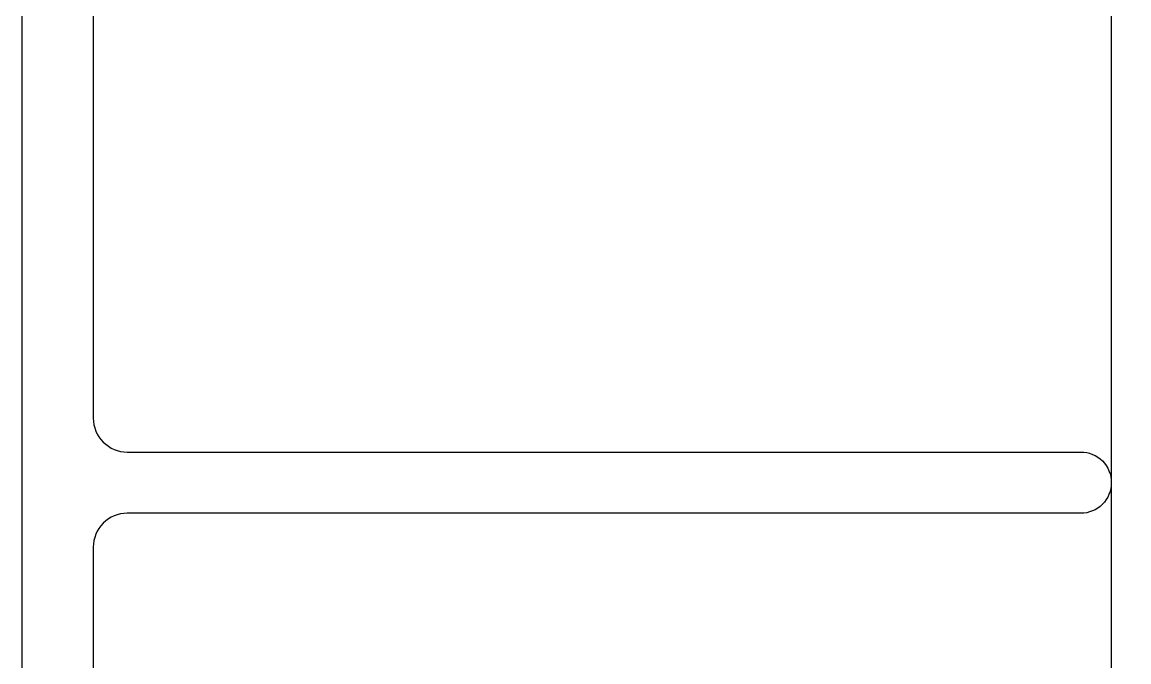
# Model space of a CAD drawing. Extents: x -26 to 91, y -47 to 75.
# Drawn here: x -0.316 to 0.695, y 54.407 to 54.991 of the extents above; entities that cross this region are included whole.
import ezdxf

# ---------------------------------------------------------------- set-up
doc = ezdxf.new("R2010")
doc.units = 0
doc.header["$MEASUREMENT"] = 0
doc.layers.get('0').update_dxf_attribs({"linetype": 'CONTINUOUS'})
doc.layers.add('FRAME', color=1, linetype='CONTINUOUS')

# ---------------------------------------------------------------- blocks, each defined once
blk = doc.blocks.new('3806 MULLION')
blk.add_lwpolyline([(-3.731, 0.1125, -0.414214), (-3.625, 0.2185), (-1.674, 0.2185), (-1.674, 0.3125), (-1.799, 0.3125, -0.414214), (-1.83, 0.3435, -0.414214), (-1.799, 0.3745), (-1.643, 0.3745, -0.414214), (-1.612, 0.3435), (-1.612, 0.2285, 0.414214), (-1.602, 0.2185), (-1.375, 0.2185, -0.414214), (-1.344, 0.1875)], format="xyb")
blk = doc.blocks.new('3801 1 INCH GLASS STOP')
for points in [[(3.1831, -0.668), (-0.0009, -0.668, -0.414214)], [(0.0491, -0.603), (1.5201, -0.603, 0.414214), (1.5511, -0.572), (1.5511, 0.299, -0.414214), (1.5791, 0.327, -0.414214), (1.6071, 0.299), (1.6071, -0.572, 0.414214), (1.6381, -0.603), (3.0271, -0.603, 0.414214)]]:
    blk.add_lwpolyline(points, format="xyb")

msp = doc.modelspace()

# ---------------------------------------------------------------- block references
at = {"layer": 'FRAME', "rotation": 270}
msp.add_blockref('3801 1 INCH GLASS STOP', (0.3518, 56.1495), dxfattribs=at)
at = {"layer": 'FRAME', "xscale": -1, "rotation": 90}
msp.add_blockref('3806 MULLION', (0.8973, 51.6595), dxfattribs=at)

doc.saveas('drawing.dxf')
